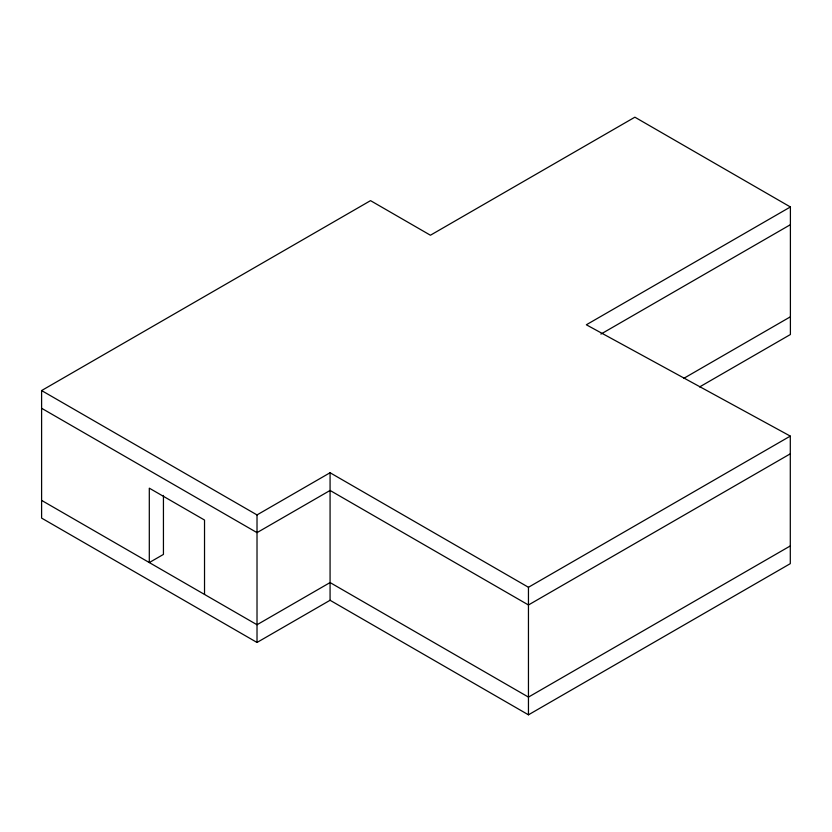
<?xml version="1.0" encoding="UTF-8"?>
<svg xmlns="http://www.w3.org/2000/svg" width="832" height="832" viewBox="0 0 832 832"><rect width="100%" height="100%" fill="white"/><g stroke="black" fill="none" stroke-linecap="round" stroke-linejoin="round"><path stroke-width="1.25" d="M790.4 206.97L586.342 324.782L790.296 436.103L790.296 563.649L528.455 714.813L330.075 600.278L257.015 642.46L41.6 518.097L41.6 390.562L370.531 200.647L430.425 235.227L634.878 117.187L790.4 206.97L790.4 334.516L699.587 386.942M41.6 390.562L257.015 514.925L330.075 472.742L528.455 587.278L790.296 436.103M600.922 334.079L790.4 224.692M683.883 378.29L790.4 316.794M790.296 453.825L528.455 604.989L330.075 490.454L257.015 532.636L41.6 408.273M790.296 545.938L528.455 697.102L330.075 582.566L257.015 624.749L41.6 500.386M528.455 587.278L528.455 714.813M330.075 472.742L330.075 600.278M257.015 514.925L257.015 642.46M204.526 594.454L204.526 520.052L149.302 488.166L149.302 562.567L163.436 554.414L163.436 495.404"/></g></svg>
